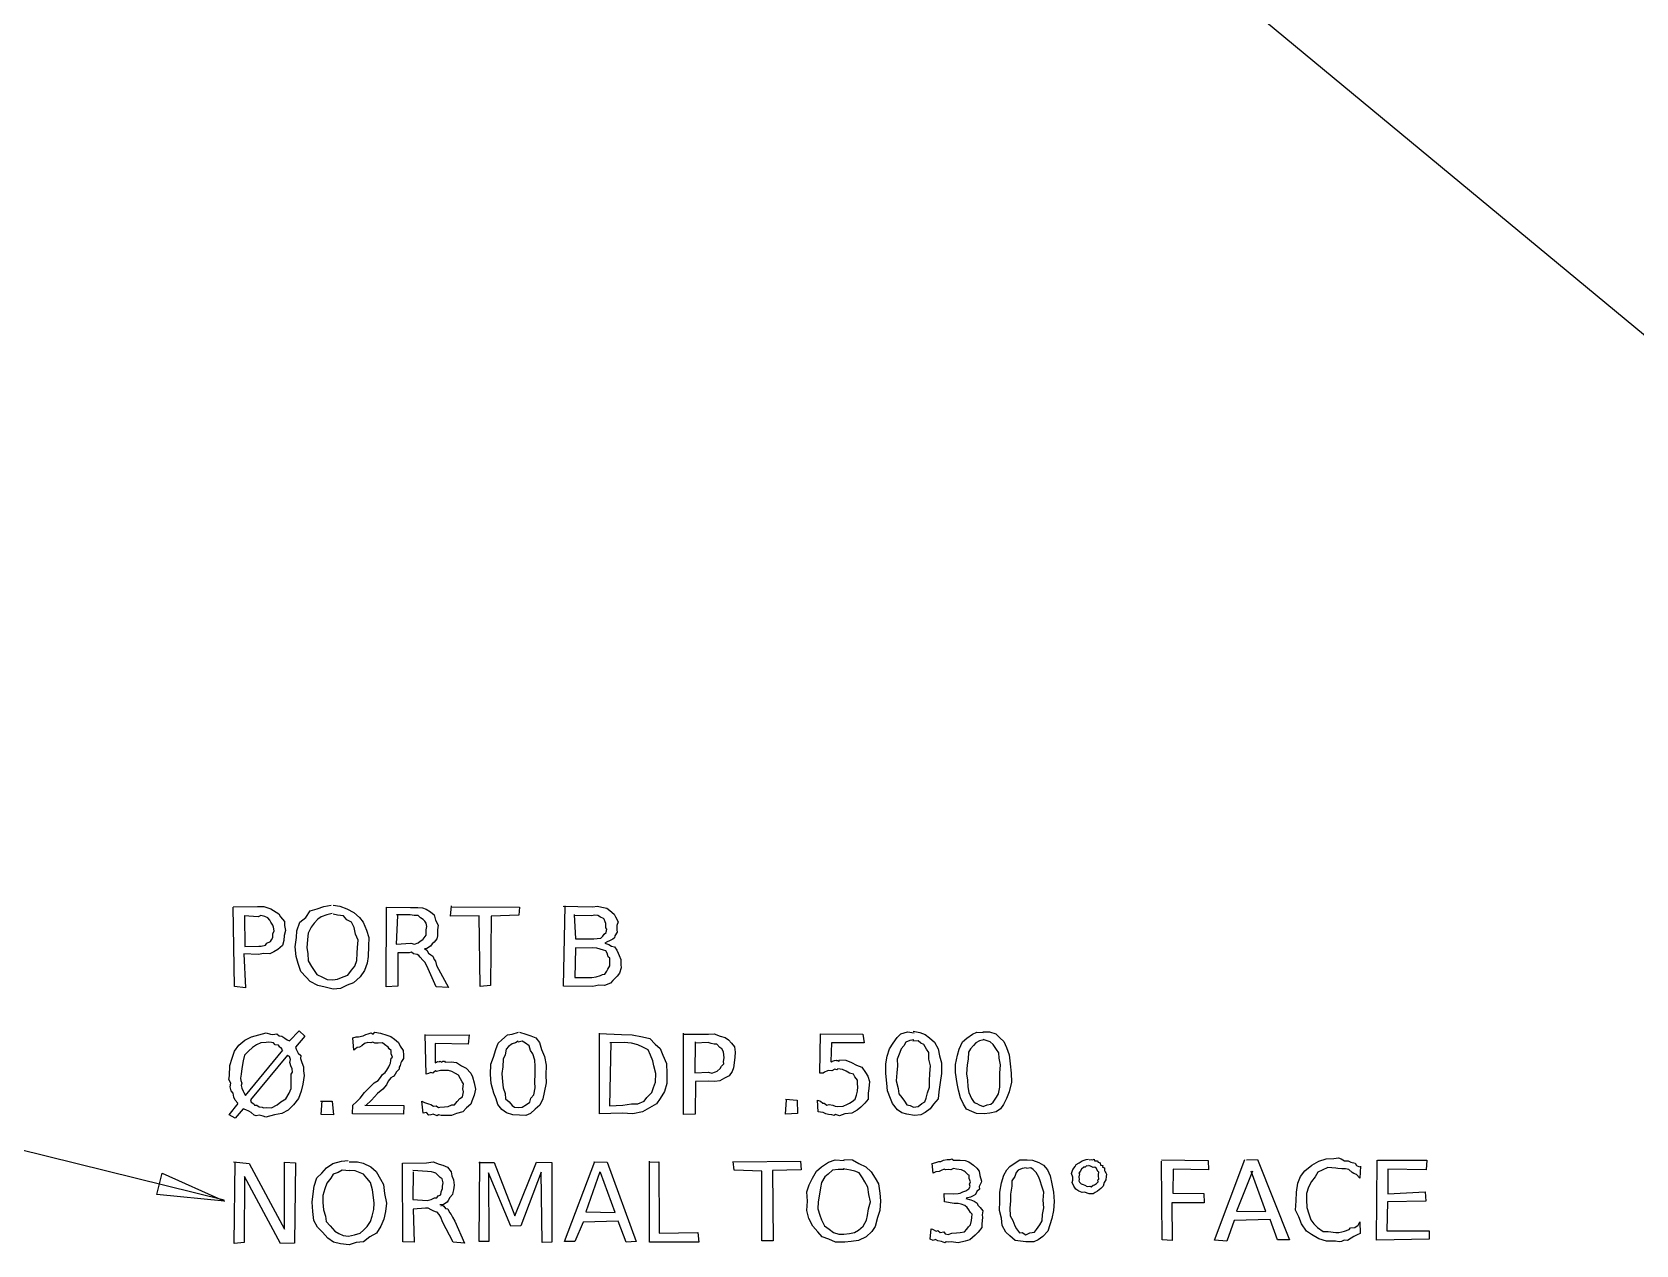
# Model space of a CAD drawing. Header units: millimetres. Extents: x 0 to 460, y -1 to 401.
# Drawn here: x 210.1 to 270.3, y 221.9 to 267.4 of the extents above; entities that cross this region are included whole.
import ezdxf

# ---------------------------------------------------------------- set-up
doc = ezdxf.new("R2010")
doc.units = ezdxf.units.MM

msp = doc.modelspace()

# ---------------------------------------------------------------- linework, layer by layer
for points in [[(274.968, 252.361), (238.833, 282.278)], [(217.622, 234.543), (218.536, 234.555), (218.769, 234.554), (219.031, 234.471), (219.14, 234.406), (219.335, 234.28), (219.404, 234.165), (219.544, 233.998), (219.542, 233.847), (219.586, 233.66), (219.532, 233.468), (219.517, 233.282), (219.467, 233.089), (219.3, 232.942), (219.148, 232.863), (218.999, 232.785), (218.77, 232.791), (218.559, 232.762), (218.028, 232.776), (218.079, 231.505), (217.675, 231.558), (217.617, 234.539)], [(218.05, 234.214), (218.056, 233.053), (218.589, 233.071), (218.678, 233.075), (218.836, 233.109), (218.88, 233.187), (219.027, 233.248), (219.06, 233.31), (219.116, 233.399), (219.112, 233.538), (219.155, 233.641), (219.133, 233.781), (219.106, 233.861), (219.037, 233.969), (218.992, 234.05), (218.924, 234.137), (218.813, 234.183), (218.655, 234.225), (218.557, 234.172), (218.041, 234.208)], [(221.371, 234.611), (221.628, 234.565), (221.885, 234.476), (222.148, 234.337), (222.363, 234.146), (222.503, 233.974), (222.628, 233.668), (222.707, 233.399), (222.695, 233.073), (222.683, 232.676), (222.652, 232.431), (222.551, 232.162), (222.383, 231.92), (222.131, 231.699), (221.903, 231.603), (221.651, 231.484), (221.369, 231.459), (221.069, 231.532), (220.798, 231.593), (220.511, 231.75), (220.366, 231.907), (220.16, 232.119), (220.055, 232.419), (219.988, 232.676), (219.946, 233.05), (219.998, 233.394), (220.012, 233.645), (220.129, 233.966), (220.348, 234.15), (220.516, 234.39), (220.772, 234.472), (221.025, 234.559), (221.304, 234.614)], [(221.336, 234.29), (221.135, 234.246), (220.926, 234.176), (220.805, 234.088), (220.663, 233.929), (220.549, 233.789), (220.43, 233.555), (220.417, 233.319), (220.38, 233.006), (220.421, 232.799), (220.436, 232.514), (220.558, 232.304), (220.657, 232.157), (220.764, 232.002), (220.975, 231.904), (221.153, 231.821), (221.358, 231.801), (221.532, 231.83), (221.753, 231.921), (221.924, 231.979), (222.06, 232.165), (222.183, 232.32), (222.266, 232.526), (222.275, 232.801), (222.292, 233.014), (222.309, 233.293), (222.215, 233.521), (222.158, 233.766), (222.067, 233.974), (221.887, 234.053), (221.758, 234.208), (221.539, 234.229), (221.371, 234.275)], [(224.803, 232.955), (224.836, 232.953), (224.884, 232.92), (224.952, 232.81), (225.04, 232.744), (225.108, 232.69), (225.168, 232.571), (225.214, 232.509), (225.256, 232.347), (225.702, 231.523), (225.233, 231.539), (224.893, 232.337), (224.811, 232.47), (224.742, 232.55), (224.642, 232.663), (224.593, 232.721), (224.521, 232.752), (224.392, 232.785), (224.311, 232.846), (224.22, 232.814), (223.801, 232.825), (223.805, 231.571), (223.362, 231.546), (223.369, 234.531), (224.277, 234.518), (224.546, 234.518), (224.729, 234.511), (224.868, 234.459), (225.027, 234.361), (225.163, 234.241), (225.216, 234.049), (225.314, 233.862), (225.283, 233.681), (225.293, 233.548), (225.291, 233.458), (225.258, 233.343), (225.167, 233.217), (225.083, 233.156), (225.031, 233.073), (224.883, 232.977), (224.799, 232.964)], [(223.784, 234.223), (223.733, 233.149), (224.288, 233.179), (224.422, 233.144), (224.562, 233.192), (224.639, 233.255), (224.74, 233.321), (224.751, 233.335), (224.867, 233.477), (224.862, 233.581), (224.863, 233.678), (224.894, 233.813), (224.859, 233.931), (224.813, 234.01), (224.745, 234.071), (224.655, 234.129), (224.566, 234.217), (224.407, 234.226), (224.264, 234.248), (223.754, 234.246)], [(225.792, 234.549), (228.366, 234.537), (228.346, 234.234), (227.3, 234.19), (227.273, 231.589), (226.887, 231.556), (226.858, 234.208), (225.775, 234.191), (225.819, 234.588)], [(230.009, 234.566), (231.102, 234.542), (231.287, 234.566), (231.459, 234.533), (231.646, 234.494), (231.759, 234.41), (231.915, 234.27), (231.964, 234.175), (232.062, 233.977), (232.022, 233.848), (232.013, 233.683), (232.031, 233.591), (231.948, 233.456), (231.934, 233.379), (231.871, 233.327), (231.739, 233.267), (231.656, 233.235), (231.568, 233.186), (231.714, 233.134), (231.821, 233.065), (231.925, 233.044), (232.023, 232.924), (232.061, 232.805), (232.102, 232.716), (232.167, 232.573), (232.167, 232.382), (232.177, 232.256), (232.117, 232.057), (232.031, 231.945), (231.868, 231.78), (231.782, 231.676), (231.557, 231.592), (231.341, 231.61), (231.115, 231.553), (230.016, 231.571), (230.073, 234.588)], [(230.421, 234.253), (230.467, 233.345), (231.057, 233.349), (231.156, 233.339), (231.278, 233.359), (231.421, 233.368), (231.486, 233.448), (231.538, 233.516), (231.611, 233.582), (231.641, 233.712), (231.602, 233.756), (231.602, 233.918), (231.576, 233.981), (231.539, 234.081), (231.515, 234.105), (231.408, 234.154), (231.308, 234.218), (231.197, 234.237), (231.063, 234.211), (230.414, 234.224)], [(217.28, 223.535), (177.256, 233.43)], [(230.471, 232.981), (230.443, 231.89), (231.076, 231.898), (231.243, 231.92), (231.405, 231.968), (231.484, 232.011), (231.564, 232.015), (231.638, 232.128), (231.673, 232.205), (231.752, 232.326), (231.752, 232.443), (231.758, 232.62), (231.687, 232.667), (231.656, 232.813), (231.6, 232.895), (231.511, 232.914), (231.396, 232.958), (231.266, 232.993), (231.107, 233.011), (230.453, 232.989)], [(217.799, 227.174), (217.695, 227.294), (217.644, 227.401), (217.623, 227.551), (217.553, 227.64), (217.506, 227.794), (217.531, 227.925), (217.454, 228.068), (217.486, 228.206), (217.495, 228.588), (217.59, 228.863), (217.677, 229.128), (217.834, 229.357), (218.06, 229.544), (218.304, 229.666), (218.588, 229.744), (218.856, 229.818), (219.02, 229.766), (219.111, 229.753), (219.259, 229.774), (219.351, 229.708), (219.454, 229.696), (219.565, 229.619), (219.649, 229.559), (219.734, 229.523), (220.095, 229.889), (220.311, 229.698), (219.957, 229.282), (219.981, 229.199), (220.063, 229.049), (220.158, 228.97), (220.146, 228.859), (220.204, 228.708), (220.259, 228.537), (220.264, 228.396), (220.28, 228.214), (220.234, 227.889), (220.176, 227.625), (220.077, 227.349), (219.883, 227.11), (219.68, 226.91), (219.446, 226.793), (219.177, 226.737), (218.851, 226.652), (218.748, 226.686), (218.603, 226.723), (218.49, 226.709), (218.406, 226.731), (218.295, 226.823), (218.214, 226.878), (218.101, 226.931), (218.002, 226.97), (217.692, 226.616), (217.475, 226.743), (217.804, 227.165)], [(243.141, 229.882), (243.383, 229.827), (243.587, 229.761), (243.744, 229.63), (243.935, 229.473), (244.067, 229.217), (244.118, 228.951), (244.194, 228.687), (244.201, 228.289), (244.145, 227.956), (244.102, 227.609), (244.074, 227.344), (243.894, 227.143), (243.779, 226.968), (243.579, 226.827), (243.425, 226.738), (243.181, 226.719), (242.899, 226.768), (242.705, 226.815), (242.547, 226.93), (242.365, 227.162), (242.287, 227.353), (242.169, 227.641), (242.145, 227.93), (242.114, 228.29), (242.115, 228.649), (242.16, 228.945), (242.247, 229.217), (242.382, 229.435), (242.54, 229.637), (242.67, 229.781), (242.919, 229.849), (243.168, 229.822)], [(219.476, 229.18), (219.427, 229.255), (219.373, 229.285), (219.319, 229.357), (219.196, 229.37), (219.13, 229.441), (219.066, 229.45), (218.949, 229.47), (218.864, 229.46), (218.658, 229.445), (218.497, 229.362), (218.342, 229.269), (218.201, 229.126), (218.053, 228.977), (217.995, 228.773), (217.945, 228.484), (217.924, 228.267), (217.901, 228.121), (217.91, 228.03), (217.951, 227.93), (217.917, 227.844), (217.942, 227.743), (217.994, 227.623), (218.02, 227.579), (218.089, 227.468), (219.491, 229.17)], [(222.568, 227.102), (224.026, 227.087), (224.015, 226.763), (222.095, 226.772), (222.106, 227.101), (222.246, 227.229), (222.382, 227.365), (222.555, 227.573), (222.742, 227.761), (222.914, 227.944), (223.057, 228.035), (223.155, 228.146), (223.224, 228.256), (223.331, 228.328), (223.385, 228.421), (223.461, 228.544), (223.497, 228.625), (223.519, 228.674), (223.536, 228.774), (223.556, 228.873), (223.599, 228.899), (223.555, 229.025), (223.552, 229.151), (223.471, 229.217), (223.432, 229.285), (223.298, 229.385), (223.221, 229.448), (223.066, 229.425), (222.943, 229.436), (222.867, 229.47), (222.785, 229.446), (222.676, 229.457), (222.555, 229.423), (222.451, 229.327), (222.357, 229.286), (222.269, 229.273), (222.145, 229.165), (222.113, 229.632), (222.241, 229.662), (222.326, 229.673), (222.496, 229.706), (222.6, 229.76), (222.687, 229.783), (222.794, 229.823), (222.875, 229.768), (222.936, 229.838), (223.148, 229.801), (223.387, 229.725), (223.536, 229.682), (223.676, 229.585), (223.83, 229.459), (223.894, 229.312), (223.997, 229.156), (224.009, 228.975), (224.013, 228.855), (223.944, 228.742), (223.918, 228.687), (223.893, 228.593), (223.851, 228.527), (223.846, 228.451), (223.748, 228.349), (223.649, 228.182), (223.628, 228.174), (223.539, 228.129), (223.432, 227.998), (223.374, 227.865), (223.232, 227.699), (223.032, 227.546), (222.812, 227.297), (222.602, 227.086)], [(224.831, 229.725), (226.474, 229.74), (226.441, 229.388), (225.195, 229.419), (225.199, 228.689), (225.252, 228.713), (225.29, 228.74), (225.351, 228.729), (225.372, 228.755), (225.446, 228.714), (225.491, 228.755), (225.548, 228.751), (225.576, 228.713), (225.801, 228.734), (226, 228.706), (226.184, 228.574), (226.359, 228.488), (226.539, 228.309), (226.607, 228.167), (226.662, 227.941), (226.708, 227.707), (226.669, 227.474), (226.575, 227.257), (226.534, 227.138), (226.373, 226.999), (226.241, 226.847), (225.996, 226.788), (225.819, 226.711), (225.497, 226.719), (225.424, 226.714), (225.32, 226.735), (225.271, 226.697), (225.126, 226.76), (225.036, 226.743), (224.96, 226.734), (224.874, 226.822), (224.746, 226.798), (224.703, 227.253), (224.801, 227.206), (224.948, 227.152), (225.034, 227.128), (225.133, 227.067), (225.237, 227.084), (225.33, 227.021), (225.381, 227.023), (225.549, 227.037), (225.688, 227.049), (225.825, 227.113), (225.921, 227.115), (226.032, 227.243), (226.121, 227.358), (226.227, 227.413), (226.266, 227.604), (226.244, 227.714), (226.269, 227.899), (226.213, 227.98), (226.157, 228.091), (226.075, 228.224), (225.958, 228.292), (225.823, 228.367), (225.702, 228.404), (225.496, 228.404), (225.406, 228.407), (225.347, 228.388), (225.246, 228.364), (225.215, 228.388), (225.115, 228.307), (225.033, 228.331), (224.954, 228.288), (224.859, 228.266), (224.825, 229.755)], [(228.37, 229.847), (228.602, 229.764), (228.789, 229.705), (228.972, 229.624), (229.114, 229.454), (229.195, 229.198), (229.303, 228.925), (229.368, 228.61), (229.348, 228.232), (229.369, 227.937), (229.289, 227.581), (229.245, 227.335), (229.128, 227.103), (228.954, 226.948), (228.778, 226.796), (228.599, 226.715), (228.364, 226.728), (228.118, 226.74), (227.877, 226.81), (227.705, 226.937), (227.547, 227.13), (227.487, 227.347), (227.403, 227.557), (227.302, 227.922), (227.277, 228.254), (227.293, 228.636), (227.389, 228.906), (227.477, 229.196), (227.566, 229.431), (227.698, 229.557), (227.918, 229.742), (228.096, 229.769), (228.328, 229.845)], [(228.32, 229.508), (228.212, 229.443), (228.089, 229.403), (227.948, 229.307), (227.868, 229.21), (227.831, 228.989), (227.756, 228.825), (227.734, 228.545), (227.7, 228.287), (227.724, 227.982), (227.754, 227.751), (227.825, 227.541), (227.838, 227.343), (227.98, 227.23), (228.087, 227.09), (228.181, 227.022), (228.344, 227.021), (228.46, 227.033), (228.623, 227.129), (228.752, 227.212), (228.796, 227.37), (228.901, 227.494), (228.955, 227.752), (228.944, 227.97), (228.954, 228.276), (228.953, 228.563), (228.941, 228.786), (228.865, 229.026), (228.78, 229.154), (228.726, 229.332), (228.588, 229.424), (228.465, 229.508), (228.309, 229.472)], [(231.349, 229.787), (232.195, 229.751), (232.597, 229.742), (232.976, 229.668), (233.255, 229.605), (233.451, 229.388), (233.648, 229.224), (233.747, 228.979), (233.88, 228.671), (233.898, 228.29), (233.894, 227.911), (233.809, 227.616), (233.639, 227.359), (233.51, 227.152), (233.247, 227.005), (232.975, 226.858), (232.621, 226.779), (232.22, 226.799), (231.362, 226.782), (231.367, 229.799)], [(231.794, 229.449), (231.742, 227.076), (232.237, 227.108), (232.572, 227.153), (232.808, 227.155), (233.04, 227.258), (233.139, 227.392), (233.325, 227.575), (233.388, 227.77), (233.469, 227.961), (233.481, 228.292), (233.403, 228.58), (233.365, 228.769), (233.286, 228.978), (233.197, 229.184), (232.998, 229.279), (232.802, 229.367), (232.563, 229.429), (232.287, 229.458), (231.759, 229.442)], [(234.543, 229.766), (235.457, 229.766), (235.669, 229.783), (235.895, 229.694), (236.077, 229.646), (236.201, 229.549), (236.314, 229.429), (236.426, 229.295), (236.455, 229.086), (236.445, 228.899), (236.42, 228.694), (236.39, 228.508), (236.343, 228.364), (236.233, 228.203), (236.051, 228.116), (235.881, 228.019), (235.695, 227.994), (235.473, 228), (234.97, 227.986), (234.956, 226.765), (234.513, 226.748), (234.516, 229.802)], [(234.953, 229.479), (234.946, 228.312), (235.455, 228.341), (235.579, 228.299), (235.718, 228.353), (235.784, 228.378), (235.899, 228.485), (235.95, 228.573), (236.026, 228.649), (236.022, 228.744), (236.041, 228.883), (236.029, 228.991), (236.025, 229.109), (235.959, 229.214), (235.879, 229.266), (235.771, 229.391), (235.669, 229.391), (235.552, 229.417), (235.448, 229.461), (234.959, 229.431)], [(239.669, 229.78), (241.249, 229.773), (241.295, 229.447), (240.068, 229.439), (240.046, 228.747), (240.07, 228.72), (240.103, 228.758), (240.185, 228.782), (240.24, 228.787), (240.261, 228.778), (240.316, 228.775), (240.348, 228.747), (240.372, 228.802), (240.614, 228.794), (240.825, 228.701), (241.006, 228.604), (241.206, 228.526), (241.342, 228.333), (241.432, 228.191), (241.493, 227.997), (241.468, 227.725), (241.447, 227.55), (241.446, 227.325), (241.327, 227.181), (241.167, 227.028), (241.034, 226.92), (240.833, 226.802), (240.57, 226.777), (240.366, 226.7), (240.224, 226.758), (240.171, 226.712), (240.084, 226.746), (239.959, 226.747), (239.855, 226.781), (239.759, 226.834), (239.664, 226.835), (239.566, 226.855), (239.55, 227.292), (239.658, 227.255), (239.742, 227.184), (239.801, 227.183), (239.896, 227.098), (239.985, 227.134), (240.123, 227.102), (240.208, 227.069), (240.308, 227.057), (240.504, 227.069), (240.671, 227.136), (240.746, 227.178), (240.844, 227.243), (240.963, 227.332), (241.015, 227.476), (241.043, 227.625), (241.056, 227.791), (241.045, 227.908), (241.045, 228.041), (240.944, 228.165), (240.897, 228.263), (240.751, 228.299), (240.623, 228.375), (240.478, 228.444), (240.305, 228.461), (240.267, 228.43), (240.192, 228.457), (240.088, 228.392), (239.977, 228.405), (239.924, 228.395), (239.81, 228.338), (239.763, 228.309), (239.636, 228.299), (239.661, 229.784)], [(243.155, 229.561), (243.005, 229.529), (242.859, 229.463), (242.791, 229.324), (242.691, 229.215), (242.636, 229.074), (242.533, 228.827), (242.541, 228.58), (242.525, 228.316), (242.499, 228.018), (242.575, 227.729), (242.592, 227.532), (242.706, 227.386), (242.805, 227.254), (242.894, 227.11), (243.022, 227.091), (243.144, 227.034), (243.328, 227.048), (243.456, 227.17), (243.573, 227.233), (243.618, 227.362), (243.669, 227.572), (243.749, 227.783), (243.747, 228.014), (243.762, 228.286), (243.783, 228.583), (243.719, 228.825), (243.724, 229.076), (243.633, 229.2), (243.529, 229.381), (243.421, 229.429), (243.324, 229.521), (243.124, 229.511)], [(245.755, 229.856), (245.996, 229.86), (246.239, 229.776), (246.386, 229.635), (246.541, 229.491), (246.641, 229.271), (246.738, 228.989), (246.773, 228.651), (246.808, 228.301), (246.82, 227.969), (246.731, 227.609), (246.637, 227.357), (246.528, 227.133), (246.413, 226.97), (246.245, 226.85), (246.009, 226.801), (245.803, 226.778), (245.511, 226.789), (245.334, 226.862), (245.137, 226.956), (245.027, 227.141), (244.909, 227.374), (244.83, 227.665), (244.782, 227.911), (244.725, 228.333), (244.721, 228.627), (244.793, 228.98), (244.86, 229.205), (244.988, 229.485), (245.147, 229.617), (245.355, 229.768), (245.521, 229.84), (245.764, 229.834)], [(245.784, 229.553), (245.618, 229.514), (245.488, 229.447), (245.398, 229.347), (245.289, 229.216), (245.206, 229.089), (245.198, 228.829), (245.166, 228.623), (245.134, 228.278), (245.168, 228.042), (245.189, 227.793), (245.225, 227.578), (245.319, 227.35), (245.418, 227.207), (245.518, 227.171), (245.612, 227.116), (245.763, 227.052), (245.91, 227.11), (246.044, 227.135), (246.137, 227.215), (246.256, 227.406), (246.333, 227.524), (246.384, 227.776), (246.388, 227.994), (246.386, 228.302), (246.407, 228.621), (246.362, 228.869), (246.343, 229.062), (246.265, 229.197), (246.131, 229.375), (246.02, 229.48), (245.916, 229.515), (245.757, 229.567)], [(219.666, 228.984), (218.268, 227.299), (218.295, 227.217), (218.397, 227.152), (218.425, 227.098), (218.508, 227.099), (218.595, 227.042), (218.707, 227.026), (218.757, 227.004), (218.857, 227.012), (219.064, 226.999), (219.271, 227.117), (219.413, 227.227), (219.597, 227.347), (219.719, 227.557), (219.794, 227.725), (219.803, 227.968), (219.801, 228.268), (219.843, 228.34), (219.842, 228.463), (219.78, 228.581), (219.756, 228.669), (219.743, 228.708), (219.774, 228.815), (219.731, 228.924), (219.658, 228.962)], [(220.904, 227.255), (221.333, 227.253), (221.385, 226.74), (220.921, 226.749), (220.957, 227.261)], [(238.35, 227.327), (238.78, 227.287), (238.791, 226.789), (238.339, 226.769), (238.384, 227.303)], [(240.538, 225.059), (240.865, 225.055), (241.096, 224.916), (241.362, 224.795), (241.559, 224.596), (241.71, 224.365), (241.83, 224.157), (241.883, 223.807), (241.911, 223.516), (241.887, 223.154), (241.801, 222.883), (241.709, 222.556), (241.581, 222.365), (241.372, 222.159), (241.09, 222.021), (240.814, 221.992), (240.573, 221.965), (240.22, 221.963), (239.974, 222.071), (239.727, 222.16), (239.552, 222.349), (239.371, 222.566), (239.223, 222.856), (239.145, 223.15), (239.176, 223.498), (239.146, 223.848), (239.229, 224.119), (239.354, 224.359), (239.51, 224.63), (239.699, 224.786), (239.962, 224.963), (240.208, 225.046), (240.548, 225.03)], [(245.117, 223.607), (245.296, 223.548), (245.418, 223.501), (245.53, 223.431), (245.559, 223.356), (245.645, 223.259), (245.744, 223.135), (245.728, 222.987), (245.736, 222.885), (245.714, 222.647), (245.715, 222.516), (245.575, 222.339), (245.462, 222.22), (245.258, 222.053), (245.092, 221.997), (244.822, 221.932), (244.563, 221.975), (244.461, 221.958), (244.371, 221.974), (244.317, 221.943), (244.202, 221.987), (244.063, 222.007), (243.975, 222.059), (243.888, 222.026), (243.775, 222.069), (243.81, 222.466), (243.865, 222.447), (243.992, 222.38), (244.063, 222.398), (244.142, 222.327), (244.28, 222.348), (244.335, 222.278), (244.447, 222.256), (244.58, 222.298), (244.761, 222.314), (244.897, 222.32), (245.062, 222.351), (245.146, 222.449), (245.215, 222.537), (245.29, 222.615), (245.32, 222.773), (245.34, 222.889), (245.352, 223.009), (245.289, 223.081), (245.224, 223.179), (245.161, 223.266), (245.069, 223.343), (244.937, 223.39), (244.824, 223.415), (244.676, 223.407), (244.307, 223.47), (244.296, 223.793), (244.642, 223.77), (244.823, 223.792), (244.9, 223.798), (245.003, 223.849), (245.117, 223.892), (245.219, 223.963), (245.27, 224.047), (245.253, 224.142), (245.283, 224.224), (245.239, 224.351), (245.237, 224.471), (245.197, 224.491), (245.089, 224.599), (245.044, 224.624), (244.947, 224.68), (244.756, 224.705), (244.651, 224.721), (244.552, 224.681), (244.463, 224.685), (244.346, 224.682), (244.303, 224.7), (244.191, 224.656), (244.108, 224.608), (243.99, 224.603), (243.887, 224.555), (243.845, 224.91), (243.989, 224.951), (244.092, 224.988), (244.177, 224.993), (244.272, 225.039), (244.414, 225.07), (244.518, 225.07), (244.589, 225.089), (244.649, 225.039), (244.903, 225.04), (245.082, 225.028), (245.229, 224.974), (245.404, 224.853), (245.524, 224.743), (245.615, 224.632), (245.64, 224.459), (245.697, 224.254), (245.68, 224.197), (245.612, 224.055), (245.618, 223.956), (245.523, 223.868), (245.475, 223.75), (245.39, 223.704), (245.282, 223.652), (245.119, 223.615)], [(247.357, 225.055), (247.611, 225.042), (247.846, 224.956), (248.031, 224.854), (248.177, 224.671), (248.276, 224.447), (248.342, 224.154), (248.403, 223.84), (248.43, 223.485), (248.401, 223.147), (248.333, 222.851), (248.261, 222.609), (248.191, 222.373), (248.003, 222.171), (247.82, 222.046), (247.664, 221.978), (247.365, 221.971), (247.158, 222.004), (246.968, 222.023), (246.765, 222.198), (246.609, 222.341), (246.473, 222.582), (246.45, 222.861), (246.376, 223.146), (246.385, 223.497), (246.381, 223.833), (246.443, 224.195), (246.537, 224.473), (246.648, 224.676), (246.762, 224.805), (246.964, 224.935), (247.138, 225.056), (247.41, 225.058)], [(249.734, 225.057), (249.816, 225.068), (249.873, 225.046), (249.926, 225.073), (249.943, 225.018), (250.04, 225.018), (250.071, 224.967), (250.15, 224.941), (250.166, 224.852), (250.248, 224.834), (250.242, 224.774), (250.318, 224.748), (250.313, 224.652), (250.344, 224.607), (250.364, 224.567), (250.383, 224.511), (250.379, 224.432), (250.368, 224.302), (250.3, 224.204), (250.259, 224.06), (250.18, 223.976), (250.05, 223.873), (249.961, 223.824), (249.887, 223.778), (249.74, 223.782), (249.561, 223.839), (249.47, 223.821), (249.35, 223.878), (249.239, 223.946), (249.167, 224.063), (249.105, 224.206), (249.129, 224.29), (249.121, 224.397), (249.076, 224.539), (249.122, 224.683), (249.217, 224.806), (249.252, 224.88), (249.365, 224.937), (249.473, 225.012), (249.628, 225.067), (249.71, 225.077)], [(255.639, 225.057), (256.057, 225.059), (257.25, 222.044), (256.806, 222.049), (256.528, 222.817), (255.176, 222.778), (254.899, 222.002), (254.435, 222.032), (255.574, 225.062)], [(259.92, 224.82), (259.894, 224.37), (259.766, 224.5), (259.669, 224.534), (259.609, 224.582), (259.478, 224.694), (259.354, 224.713), (259.22, 224.714), (259.072, 224.726), (258.987, 224.738), (258.695, 224.766), (258.484, 224.666), (258.316, 224.587), (258.214, 224.409), (258.074, 224.238), (257.968, 224.023), (257.893, 223.794), (257.894, 223.557), (257.904, 223.262), (257.984, 223.027), (258.054, 222.795), (258.167, 222.647), (258.305, 222.518), (258.519, 222.366), (258.7, 222.366), (258.989, 222.329), (259.102, 222.328), (259.218, 222.346), (259.323, 222.381), (259.494, 222.437), (259.547, 222.495), (259.704, 222.507), (259.828, 222.595), (259.889, 222.73), (259.908, 222.291), (259.793, 222.238), (259.672, 222.177), (259.572, 222.115), (259.435, 222.021), (259.311, 222.035), (259.204, 221.982), (259.113, 221.974), (258.979, 222.005), (258.641, 221.998), (258.349, 222.086), (258.08, 222.246), (257.898, 222.371), (257.701, 222.647), (257.602, 222.907), (257.479, 223.159), (257.507, 223.516), (257.519, 223.84), (257.561, 224.181), (257.669, 224.429), (257.835, 224.644), (258.094, 224.853), (258.359, 225.001), (258.626, 225.086), (258.919, 225.103), (259.096, 225.122), (259.198, 225.09), (259.322, 225.02), (259.456, 225.016), (259.559, 224.969), (259.715, 224.924), (259.77, 224.842), (259.878, 224.795)], [(217.636, 224.971), (218.225, 224.911), (219.547, 222.453), (219.545, 224.959), (219.964, 224.935), (219.919, 221.924), (219.398, 221.913), (218.051, 224.43), (218.036, 221.948), (217.655, 221.906), (217.691, 224.96)], [(221.971, 224.979), (222.281, 224.981), (222.501, 224.931), (222.786, 224.786), (222.991, 224.613), (223.149, 224.322), (223.264, 224.121), (223.306, 223.792), (223.381, 223.431), (223.338, 223.113), (223.28, 222.831), (223.164, 222.566), (223.003, 222.306), (222.75, 222.162), (222.518, 221.97), (222.236, 221.947), (221.97, 221.859), (221.649, 221.902), (221.387, 221.964), (221.168, 222.112), (220.978, 222.335), (220.789, 222.525), (220.654, 222.778), (220.608, 223.119), (220.589, 223.462), (220.627, 223.776), (220.665, 224.066), (220.756, 224.377), (220.953, 224.548), (221.13, 224.751), (221.357, 224.91), (221.684, 225.001), (221.935, 225.028)], [(221.983, 224.644), (221.713, 224.668), (221.56, 224.576), (221.377, 224.519), (221.288, 224.361), (221.135, 224.171), (221.064, 223.96), (220.985, 223.714), (220.987, 223.454), (221.015, 223.181), (221.088, 222.942), (221.112, 222.736), (221.264, 222.574), (221.433, 222.37), (221.584, 222.29), (221.748, 222.215), (221.944, 222.184), (222.178, 222.232), (222.385, 222.296), (222.513, 222.407), (222.652, 222.55), (222.771, 222.74), (222.837, 222.932), (222.903, 223.192), (222.908, 223.427), (222.87, 223.744), (222.856, 223.928), (222.769, 224.197), (222.638, 224.358), (222.507, 224.512), (222.322, 224.588), (222.201, 224.638), (221.983, 224.656)], [(225.408, 223.328), (225.47, 223.351), (225.522, 223.317), (225.591, 223.231), (225.67, 223.207), (225.736, 223.08), (225.799, 223.003), (225.855, 222.899), (225.936, 222.745), (226.304, 221.93), (225.879, 221.959), (225.478, 222.723), (225.409, 222.895), (225.355, 222.995), (225.272, 223.084), (225.217, 223.106), (225.132, 223.14), (225.045, 223.171), (224.936, 223.237), (224.843, 223.239), (224.376, 223.203), (224.417, 221.966), (223.986, 221.975), (223.975, 224.921), (224.877, 224.942), (225.124, 224.974), (225.357, 224.887), (225.489, 224.855), (225.662, 224.771), (225.797, 224.596), (225.832, 224.446), (225.887, 224.306), (225.918, 224.101), (225.883, 223.931), (225.867, 223.83), (225.857, 223.75), (225.755, 223.644), (225.69, 223.532), (225.65, 223.459), (225.509, 223.376), (225.376, 223.357)], [(224.373, 224.601), (224.366, 223.564), (224.895, 223.529), (225.056, 223.562), (225.18, 223.623), (225.266, 223.629), (225.318, 223.704), (225.412, 223.736), (225.431, 223.855), (225.48, 223.979), (225.475, 224.062), (225.495, 224.193), (225.46, 224.345), (225.386, 224.389), (225.316, 224.47), (225.225, 224.547), (225.155, 224.578), (225.059, 224.596), (224.914, 224.618), (224.366, 224.647)], [(226.844, 224.949), (227.411, 224.952), (228.192, 222.955), (229.001, 224.959), (229.581, 224.955), (229.584, 221.968), (229.215, 221.951), (229.184, 224.595), (228.414, 222.572), (228.046, 222.563), (227.201, 224.566), (227.218, 221.989), (226.852, 221.987), (226.873, 224.973)], [(231.159, 224.978), (231.655, 224.966), (232.742, 221.982), (232.362, 221.963), (232.066, 222.747), (230.753, 222.707), (230.442, 221.992), (230.059, 221.987), (231.187, 224.99)], [(231.378, 224.599), (230.851, 223.098), (231.956, 223.072), (231.409, 224.582)], [(233.23, 224.962), (233.595, 224.971), (233.611, 222.294), (235.062, 222.32), (235.099, 221.962), (233.241, 221.956), (233.237, 225.002)], [(236.4, 224.973), (238.908, 225.002), (238.931, 224.672), (237.854, 224.65), (237.886, 222.016), (237.454, 222.008), (237.451, 224.621), (236.42, 224.669), (236.377, 224.993)], [(240.552, 224.689), (240.323, 224.695), (240.114, 224.666), (239.944, 224.509), (239.822, 224.419), (239.691, 224.201), (239.662, 224), (239.622, 223.768), (239.569, 223.474), (239.56, 223.21), (239.634, 222.977), (239.701, 222.803), (239.812, 222.581), (239.979, 222.456), (240.143, 222.323), (240.342, 222.263), (240.539, 222.265), (240.744, 222.288), (240.929, 222.323), (241.085, 222.417), (241.256, 222.567), (241.384, 222.787), (241.422, 222.961), (241.458, 223.218), (241.529, 223.474), (241.473, 223.751), (241.437, 224.02), (241.323, 224.221), (241.23, 224.376), (241.109, 224.568), (240.944, 224.63), (240.78, 224.669), (240.509, 224.709)], [(247.376, 224.755), (247.223, 224.727), (247.08, 224.661), (246.995, 224.574), (246.952, 224.422), (246.835, 224.262), (246.834, 224.063), (246.791, 223.766), (246.792, 223.512), (246.756, 223.241), (246.774, 222.947), (246.88, 222.774), (246.948, 222.576), (247.008, 222.467), (247.121, 222.317), (247.227, 222.323), (247.363, 222.241), (247.51, 222.309), (247.687, 222.34), (247.767, 222.441), (247.885, 222.607), (247.969, 222.764), (247.99, 223.001), (248.04, 223.251), (248.009, 223.541), (248.037, 223.833), (247.968, 224.069), (247.898, 224.26), (247.844, 224.403), (247.747, 224.573), (247.636, 224.686), (247.551, 224.748), (247.392, 224.728)], [(249.695, 224.814), (249.641, 224.832), (249.585, 224.781), (249.54, 224.775), (249.447, 224.704), (249.396, 224.612), (249.35, 224.55), (249.374, 224.522), (249.347, 224.414), (249.363, 224.315), (249.345, 224.266), (249.376, 224.216), (249.437, 224.149), (249.512, 224.122), (249.577, 224.104), (249.663, 224.051), (249.759, 224.063), (249.818, 224.042), (249.887, 224.103), (249.936, 224.119), (250.01, 224.158), (250.076, 224.223), (250.061, 224.296), (250.098, 224.321), (250.09, 224.457), (250.093, 224.503), (250.098, 224.585), (250.059, 224.613), (250.011, 224.722), (249.955, 224.771), (249.889, 224.769), (249.813, 224.796), (249.728, 224.833)], [(252.451, 225.046), (254.198, 225.029), (254.216, 224.674), (252.887, 224.701), (252.883, 223.801), (254.039, 223.786), (254.049, 223.433), (252.846, 223.443), (252.848, 222.02), (252.483, 222.049), (252.458, 224.996)], [(255.87, 224.626), (255.263, 223.131), (256.362, 223.114), (255.816, 224.63)], [(260.555, 225.043), (262.401, 225.036), (262.388, 224.679), (260.944, 224.7), (260.94, 223.781), (262.348, 223.85), (262.37, 223.498), (260.931, 223.481), (260.91, 222.391), (262.495, 222.385), (262.494, 222.069), (260.517, 222.042), (260.543, 225.041)]]:
    msp.add_lwpolyline(points)
msp.add_lwpolyline([(214.963, 224.548), (217.291, 223.502), (214.762, 223.754)], close=True)

doc.saveas('drawing.dxf')
